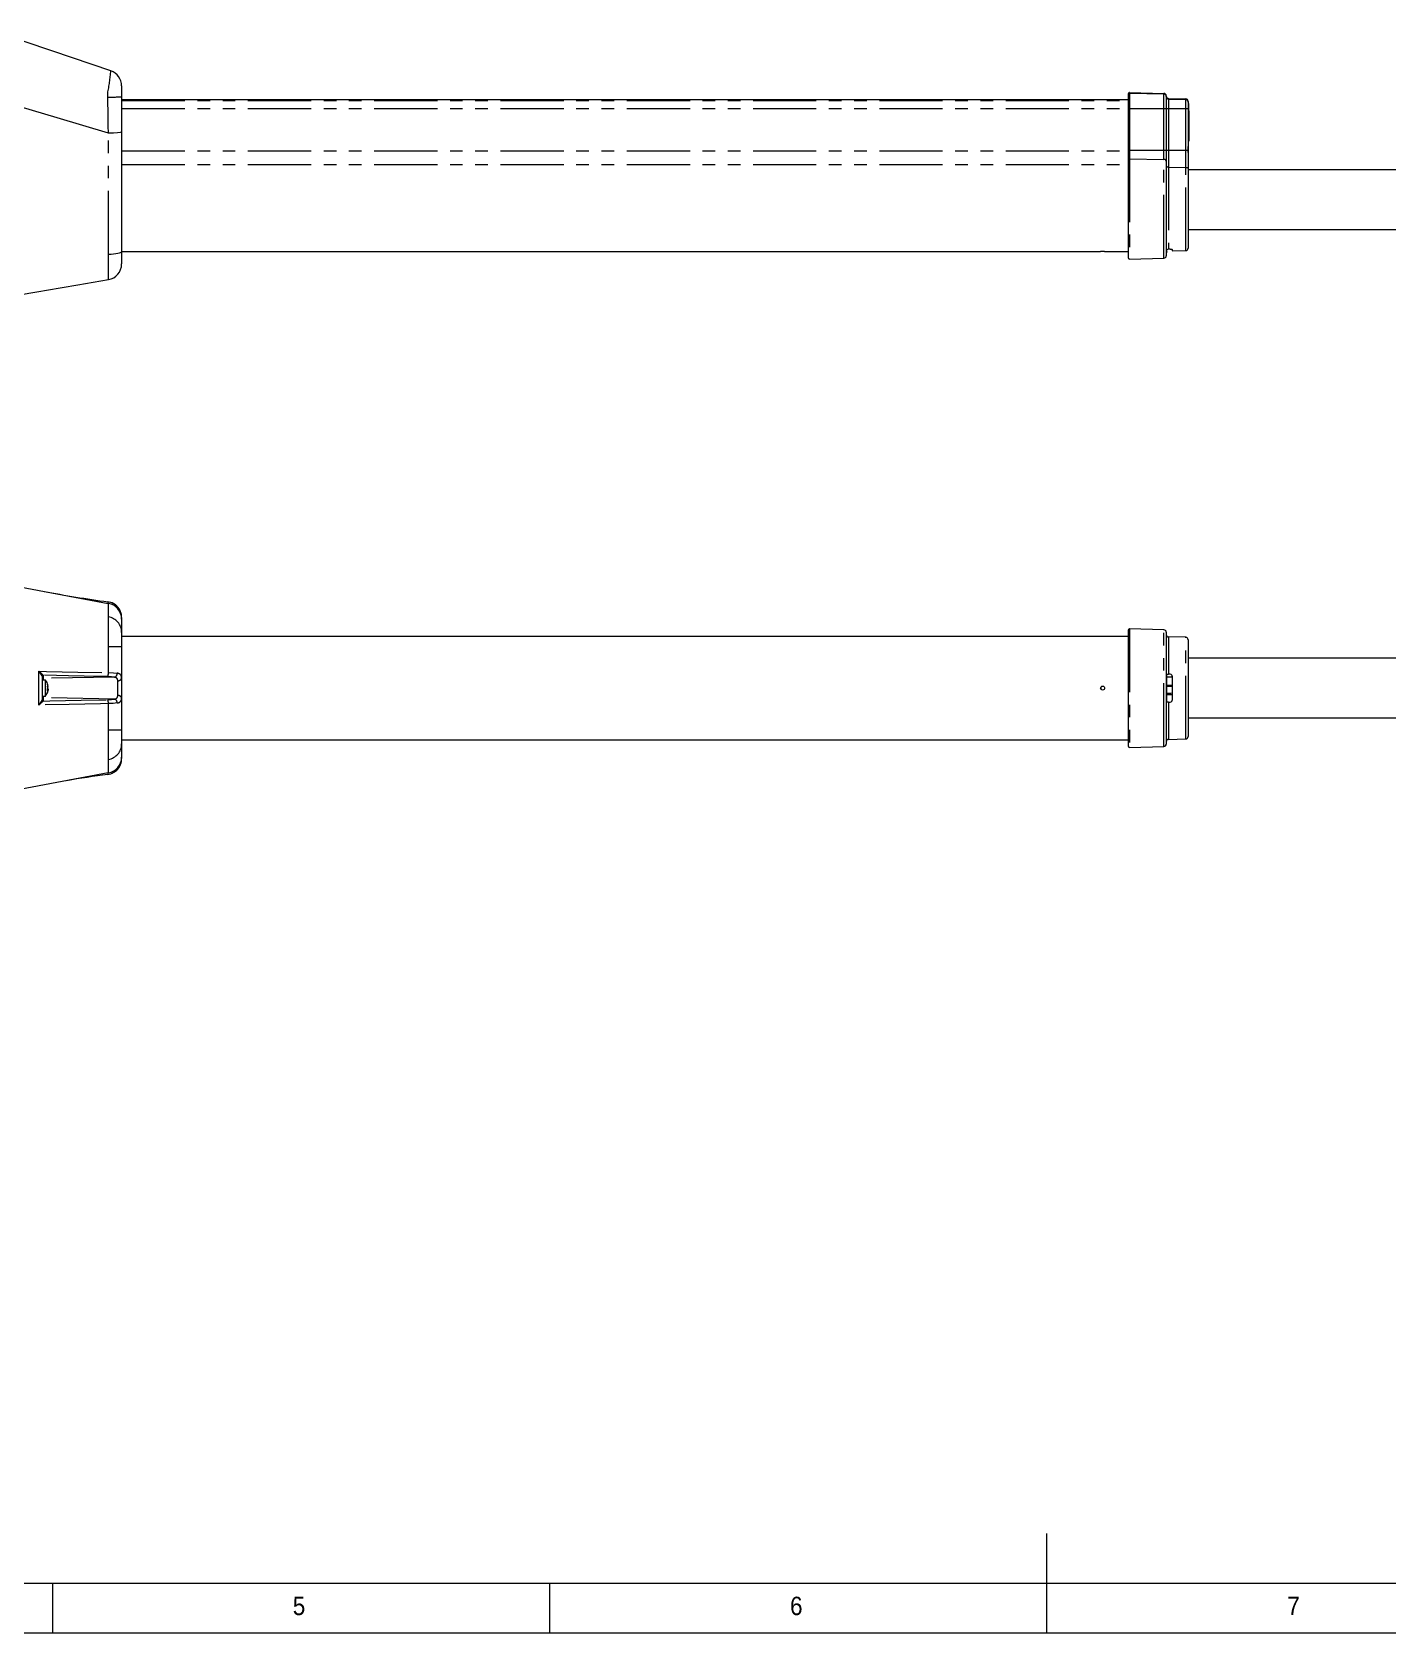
# Model space of a CAD drawing. Header units: millimetres. Extents: x 2 to 603, y 5 to 415.
# Drawn here: x 194.9 to 331.3, y 5 to 165.9 of the extents above; entities that cross this region are included whole.
import ezdxf

# ---------------------------------------------------------------- set-up
doc = ezdxf.new("R2010")
doc.units = ezdxf.units.MM
doc.linetypes.add('SLD-Durchgehend', pattern=[0])
doc.linetypes.add('SLD-Phantom', pattern=[12.7, 6.35, -1.27, 1.27, -1.27, 1.27, -1.27])
doc.styles.add('SLDTEXTSTYLE0', font='GOTHIC.TTF', dxfattribs={"width": 0.913})

msp = doc.modelspace()

# ---------------------------------------------------------------- linework, layer by layer
at = {"color": 7, "linetype": 'SLD-Durchgehend', "lineweight": 15}
for p, q in [((203.9585, 160.5182), (203.9585, 159.4295)), ((203.9585, 159.4295), (203.9585, 155.8989)), ((305.1985, 159.6957), (305.1985, 159.7596)), ((305.1985, 158.2418), (305.1985, 159.6957)), ((305.3011, 159.8596), (308.7647, 159.7688)), ((308.9985, 159.5288), (308.9985, 159.4651)), ((308.9985, 159.4651), (308.9985, 158.2418)), ((305.1985, 159.1253), (203.9585, 159.1253)), ((305.1985, 154.0458), (305.1985, 158.2418)), ((308.9985, 158.2418), (308.9985, 154.0458)), ((309.2322, 159.2564), (310.955, 159.2113)), ((311.1985, 158.9613), (311.1985, 158.898)), ((311.1985, 158.898), (311.1985, 158.2418)), ((311.2585, 158.7641), (311.1985, 158.7641)), ((311.2585, 158.5851), (311.1985, 158.5851)), ((311.2585, 158.319), (311.1985, 158.319)), ((311.1985, 158.2418), (311.1985, 154.4356)), ((311.2585, 158.0569), (311.1985, 158.0569)), ((311.2585, 158.0158), (311.1985, 158.0158)), ((311.2585, 157.8758), (311.1985, 157.8758)), ((311.2585, 157.8368), (311.1985, 157.8368)), ((311.2585, 158.6201), (311.2585, 158.7641)), ((311.2585, 158.319), (311.2585, 158.5851)), ((311.2585, 158.0569), (311.2585, 158.319)), ((311.2585, 158.0158), (311.2585, 158.0219)), ((311.2585, 158.0158), (311.2585, 157.8758)), ((311.2585, 157.8368), (311.2585, 157.3484)), ((311.2585, 157.3484), (311.1985, 157.3484)), ((311.2585, 157.3484), (311.2585, 155.9433)), ((202.6208, 155.7982), (202.6249, 155.7976)), ((203.9585, 155.8989), (203.9585, 143.8454)), ((311.2585, 155.9433), (311.1985, 155.9433)), ((311.2585, 155.4548), (311.1985, 155.4548)), ((311.2585, 155.4158), (311.1985, 155.4158)), ((311.2585, 155.2758), (311.1985, 155.2758)), ((311.2585, 154.9458), (311.1985, 154.9458)), ((311.2585, 155.9433), (311.2585, 155.4548)), ((311.2585, 155.4548), (311.2585, 155.4158)), ((311.2585, 155.4158), (311.2585, 155.2758)), ((311.2585, 155.2758), (311.2585, 154.9458)), ((305.1985, 153.1151), (305.1985, 154.0458)), ((305.1985, 143.2114), (305.1985, 153.1151)), ((308.9985, 154.0458), (308.9985, 152.9556)), ((308.9985, 152.9556), (308.9985, 143.442)), ((311.1985, 153.8386), (311.1856, 154.0458)), ((311.1985, 154.4356), (311.1985, 153.8386)), ((311.1985, 153.8386), (311.1985, 152.1709)), ((311.1985, 152.1709), (311.1985, 144.2094)), ((421.9585, 152.0658), (311.1985, 152.0658)), ((311.1985, 146.0658), (421.9585, 146.0658)), ((203.9585, 143.8658), (302.4009, 143.8658)), ((203.9585, 143.8454), (203.9585, 142.6178)), ((302.7985, 143.8658), (305.1985, 143.8658)), ((309.0608, 143.8358), (309.0608, 144.0267)), ((309.3985, 144.1127), (309.2322, 144.1082)), ((309.5985, 144.0659), (309.5985, 143.9239)), ((309.5985, 143.9239), (310.955, 143.9594)), ((305.3011, 143.1114), (308.7647, 143.2021)), ((190.9585, 139.0658), (195.6252, 139.8556)), ((202.565, 108.6587), (202.5602, 108.6627)), ((202.6208, 108.4986), (202.6249, 108.4979)), ((203.9585, 107.0704), (203.9585, 106.9235)), ((203.9585, 106.9235), (203.9585, 105.5862)), ((203.9585, 105.5862), (203.9585, 104.1578)), ((305.1985, 105.1796), (203.9585, 105.1796)), ((305.1985, 94.1251), (305.1985, 105.834)), ((308.7647, 105.8433), (305.3011, 105.934)), ((308.9985, 105.6034), (308.9985, 94.3558)), ((310.955, 105.0859), (309.2322, 105.1311)), ((311.1985, 104.836), (311.1985, 95.1231)), ((203.9585, 104.1578), (203.9585, 100.9906)), ((425.5085, 102.9796), (311.1985, 102.9796)), ((195.9585, 101.1727), (195.9585, 98.7864)), ((196.3032, 100.7796), (195.9585, 100.7796)), ((196.3032, 99.1796), (196.3032, 100.7796)), ((196.4564, 100.1826), (196.561, 100.1007)), ((196.561, 100.0111), (196.4564, 100.1826)), ((196.4564, 99.4684), (196.561, 99.8051)), ((196.4968, 100.34), (196.4968, 100.4271)), ((196.4968, 99.9062), (196.5607, 100.0077)), ((196.5607, 99.8057), (196.4968, 99.7042)), ((196.5354, 99.859), (196.5003, 99.859)), ((196.5354, 99.8078), (196.5017, 99.8078)), ((196.561, 99.948), (196.5067, 99.859)), ((196.5354, 100.1001), (196.561, 100.1007)), ((196.5354, 99.9494), (196.5607, 99.9515)), ((196.561, 99.948), (196.5354, 99.9494)), ((196.5607, 99.8542), (196.5354, 99.859)), ((196.5354, 99.859), (196.561, 99.8584)), ((196.5607, 99.8057), (196.5354, 99.8078)), ((196.5384, 99.9869), (196.5607, 99.9515)), ((196.5442, 100.189), (196.5607, 100.1921)), ((196.5444, 100.1881), (196.561, 100.1896)), ((196.5502, 100.1886), (196.561, 100.154)), ((196.552, 100.1531), (196.561, 100.154)), ((196.5521, 100.1528), (196.5607, 100.1535)), ((196.5607, 100.1921), (196.561, 100.1896)), ((196.561, 100.154), (196.5607, 100.1535)), ((196.561, 100.1007), (196.5607, 100.105)), ((196.5607, 100.0077), (196.561, 100.0111)), ((196.5607, 99.9515), (196.561, 99.948)), ((196.561, 99.8584), (196.5607, 99.8542)), ((196.561, 99.8051), (196.5607, 99.8057)), ((203.9585, 100.9906), (203.9585, 98.9685)), ((309.0608, 101.3796), (309.2322, 101.3796)), ((309.0608, 98.5796), (309.0608, 101.3796)), ((309.3985, 101.3796), (309.2322, 101.3796)), ((309.5985, 101.1796), (309.5985, 98.7796)), ((195.958, 98.7808), (195.9585, 98.7864)), ((195.9585, 99.1796), (196.3032, 99.1796)), ((196.5364, 99.6987), (196.4564, 99.4684)), ((203.9585, 98.9685), (203.9585, 95.8012)), ((309.2322, 98.5796), (309.0608, 98.5796)), ((309.2322, 98.5796), (309.3985, 98.5796)), ((311.1985, 96.9796), (425.5085, 96.9796)), ((203.9585, 95.8012), (203.9585, 94.3729)), ((203.9585, 94.7796), (305.1985, 94.7796)), ((203.9585, 94.3729), (203.9585, 93.0357)), ((305.3011, 94.0251), (308.7647, 94.1158)), ((309.2322, 94.8281), (310.955, 94.8732)), ((203.9585, 93.0357), (203.9585, 92.8888)), ((202.5602, 91.2965), (202.5648, 91.3002)), ((202.6249, 91.4612), (202.6208, 91.4605))]:
    msp.add_line(p, q, dxfattribs=at)
at = {"color": 7, "linetype": 'SLD-Phantom', "lineweight": 0}
for p, q in [((305.3011, 159.8596), (305.3011, 159.7957)), ((305.3011, 159.7957), (305.3011, 158.2418)), ((305.3011, 159.7957), (308.7647, 159.705)), ((308.7647, 159.705), (308.7647, 159.7688)), ((308.7647, 158.2418), (308.7647, 159.705)), ((203.9585, 159.1249), (305.1985, 159.1249)), ((203.9585, 159.0611), (305.1985, 159.0611)), ((203.9585, 158.2614), (305.1985, 158.2614)), ((305.3011, 158.2418), (305.1985, 158.2418)), ((305.3011, 158.2418), (305.3011, 154.0458)), ((305.3011, 158.2418), (308.7647, 158.2418)), ((308.7647, 154.0458), (308.7647, 158.2418)), ((308.7647, 158.2418), (308.9985, 158.2418)), ((308.9985, 158.2418), (309.2322, 158.2418)), ((309.2322, 159.2564), (309.2322, 159.1929)), ((309.2322, 159.1929), (309.2322, 158.2418)), ((309.2322, 159.1929), (310.955, 159.1478)), ((309.2322, 158.2418), (309.2322, 154.0458)), ((309.2322, 158.2418), (310.955, 158.2418)), ((310.955, 159.1478), (310.955, 159.2113)), ((310.955, 158.2418), (310.955, 159.1478)), ((310.955, 154.0458), (310.955, 158.2418)), ((310.955, 158.2418), (311.1985, 158.2418)), ((203.9585, 153.993), (305.1985, 153.993)), ((305.3011, 154.0458), (305.1985, 154.0458)), ((305.3011, 154.0458), (305.3011, 153.1843)), ((305.3011, 154.0458), (308.7647, 154.0458)), ((305.3011, 153.1843), (305.3011, 143.1114)), ((305.3011, 153.1843), (308.7647, 153.1215)), ((308.7647, 153.1215), (308.7647, 154.0458)), ((308.7647, 154.0458), (308.9985, 154.0458)), ((308.7647, 143.2021), (308.7647, 153.1215)), ((308.9985, 154.0458), (309.2322, 154.0458)), ((309.2322, 154.0458), (309.2322, 152.3595)), ((309.2322, 154.0458), (310.955, 154.0458)), ((310.955, 152.3307), (310.955, 154.0458)), ((310.955, 154.0458), (311.1856, 154.0458)), ((203.9585, 152.6244), (305.1985, 152.6244)), ((309.2322, 152.3595), (309.2322, 144.1082)), ((309.2322, 152.3595), (310.955, 152.3307)), ((310.955, 143.9594), (310.955, 152.3307)), ((202.6254, 141.0402), (202.6254, 141.0402)), ((202.568, 108.6563), (202.565, 108.6587)), ((305.3011, 105.934), (305.3011, 94.0251)), ((308.7647, 94.1158), (308.7647, 105.8433)), ((309.2322, 105.1311), (309.2322, 101.3796)), ((310.955, 94.8732), (310.955, 105.0859)), ((202.6254, 101.5385), (202.6254, 104.1579)), ((195.6252, 98.2831), (195.6252, 101.676)), ((195.9585, 101.1727), (195.958, 101.1783)), ((196.0561, 101.2759), (196.0567, 101.2704)), ((196.0567, 101.2704), (196.0567, 100.9575)), ((203.2402, 101.08), (196.0567, 100.9575)), ((196.0567, 100.9575), (196.0567, 100.7796)), ((203.5654, 99.2324), (203.5654, 100.7268)), ((302.4285, 100.0816), (302.4285, 99.8738)), ((196.0567, 98.6888), (196.0561, 98.6832)), ((196.0567, 99.1796), (196.0567, 99.0016)), ((203.2402, 98.8792), (196.0567, 99.0016)), ((196.0567, 99.0016), (196.0567, 98.6888)), ((202.6254, 95.8011), (202.6254, 98.4206)), ((309.2322, 98.5796), (309.2322, 94.8281)), ((202.5648, 91.3002), (202.568, 91.3029))]:
    msp.add_line(p, q, dxfattribs=at)
at = {"color": 7, "linetype": 'SLD-Durchgehend', "lineweight": 0}
for p, q in [((297, 5), (297, 15)), ((10, 10), (584.0035, 10)), ((197, 10), (197, 5)), ((247, 5), (247, 10)), ((5, 5), (589, 5))]:
    msp.add_line(p, q, dxfattribs=at)
at = {"color": 7, "linetype": 'SLD-Durchgehend', "lineweight": 15, "flags": 128}
for points in [[(202.8714, 162.0337), (197.04, 164.0075), (191.3492, 165.9336)], [(202.8714, 162.0337), (202.8714, 162.0337)], [(191.2232, 159.1871), (197.4585, 157.3331), (202.6208, 155.7982)], [(202.6249, 155.7976), (203.1321, 155.8089), (203.5521, 155.8305), (203.8375, 155.8597), (203.958, 155.8964), (203.9585, 155.8989)], [(302.7985, 143.8658), (302.7872, 143.8662), (302.7547, 143.8673), (302.7045, 143.8686), (302.6424, 143.8695), (302.5754, 143.8696), (302.511, 143.8689), (302.4564, 143.8677), (302.4178, 143.8665), (302.3996, 143.8659), (302.4009, 143.8659)], [(309.3985, 144.1127), (309.4626, 144.1115), (309.5197, 144.1046), (309.5643, 144.0932), (309.5918, 144.0783), (309.5985, 144.0659)], [(195.6252, 139.8556), (196.4138, 139.989), (199.5684, 140.5229), (202.6254, 141.0402)], [(195.6252, 139.8556), (195.6252, 139.8556)], [(191.2232, 110.6301), (197.4585, 109.464), (202.6208, 108.4986)], [(196.5607, 99.8542), (196.5555, 99.8242), (196.5521, 99.8064)], [(202.6208, 91.4605), (197.4585, 90.4951), (191.2232, 89.3291)]]:
    msp.add_lwpolyline(points, dxfattribs=at)
at = {"color": 7, "linetype": 'SLD-Phantom', "lineweight": 0, "flags": 128}
for points in [[(202.568, 159.3976), (202.5585, 159.7792), (202.5585, 159.7792)], [(202.6254, 143.606), (202.6254, 144.3309), (202.6242, 149.4825), (202.6208, 155.7982), (202.6208, 155.7982)], [(308.9985, 152.5129), (309.0029, 152.4835), (309.0161, 152.4551), (309.0376, 152.4289), (309.0665, 152.4058), (309.1019, 152.3867), (309.1423, 152.3723), (309.1863, 152.3631), (309.2322, 152.3595)], [(310.955, 152.3307), (311.0028, 152.3269), (311.0487, 152.3173), (311.0907, 152.3023), (311.1275, 152.2824), (311.1577, 152.2584), (311.1801, 152.2311), (311.1938, 152.2016), (311.1985, 152.1709)], [(202.6254, 141.0402), (202.6254, 141.0458), (202.6252, 141.1199), (202.6252, 141.2768), (202.6253, 141.5132), (202.6254, 141.8216), (202.6254, 142.1995), (202.6253, 142.6314), (202.6254, 143.1048), (202.6254, 143.606)], [(202.6254, 143.606), (202.8966, 143.6167), (203.1513, 143.6345), (203.3816, 143.6587), (203.5806, 143.6887), (203.742, 143.7235), (203.861, 143.762), (203.9339, 143.803), (203.9585, 143.8454)], [(202.6254, 104.1579), (202.6254, 104.3434), (202.6252, 104.8462), (202.6252, 105.3297), (202.6253, 105.7805), (202.6254, 106.1856), (202.6254, 106.537), (202.6253, 106.8195), (202.6254, 107.0239), (202.6254, 107.1455)], [(202.6254, 104.1579), (202.8966, 104.1579), (203.1513, 104.1579), (203.3816, 104.1579), (203.5806, 104.1579), (203.742, 104.1579), (203.861, 104.1578), (203.9339, 104.1578), (203.9585, 104.1578)], [(195.6252, 101.676), (196.4138, 101.6605), (199.5684, 101.5986), (202.6254, 101.5385)], [(202.6254, 101.5385), (203.125, 101.5165), (203.5248, 101.4704)], [(202.5657, 101.1481), (201.777, 101.1636), (198.6225, 101.2255), (196.0561, 101.2759)], [(203.2402, 101.08), (202.9404, 101.126), (202.5657, 101.1481)], [(202.6254, 98.4206), (201.8368, 98.4051), (198.6823, 98.3432), (195.6252, 98.2831)], [(196.0561, 98.6832), (196.7471, 98.6968), (199.9016, 98.7587), (202.5657, 98.8111)], [(202.5657, 98.8111), (202.9243, 98.8315), (203.2402, 98.8792)], [(203.5248, 98.4887), (203.1036, 98.4411), (202.6254, 98.4206)], [(202.6254, 92.8136), (202.6254, 92.849), (202.6254, 92.9991), (202.6254, 93.2275), (202.6254, 93.5301), (202.6254, 93.897), (202.6253, 94.3221), (202.6251, 94.7897), (202.6253, 95.288), (202.6254, 95.8011)], [(202.6254, 95.8011), (202.8966, 95.8011), (203.1513, 95.8011), (203.3816, 95.8011), (203.5806, 95.8011), (203.742, 95.8011), (203.861, 95.8012), (203.9339, 95.8012), (203.9585, 95.8012)]]:
    msp.add_lwpolyline(points, dxfattribs=at)
at = {"color": 7, "linetype": 'SLD-Durchgehend', "lineweight": 15}
msp.add_circle((302.5985, 99.9796), 0.2, dxfattribs=at)
at = {"color": 7, "linetype": 'SLD-Phantom', "lineweight": 0}
for centre, radius, start, end in [((182.5573, 163.7045), 20.3827, 348.89673, 355.298243), ((202.886, 175.825), 16.4305, 268.890854, 273.742347), ((-58.8019, 153.4674), 261.4372, 0.510673, 1.299744), ((305.2985, 159.6957), 0.1, 88.492976, 179.988802), ((308.7585, 159.4651), 0.24, 0.012218, 88.50841), ((309.2384, 159.4328), 0.2399, 180.006364, 268.514264), ((310.9485, 158.898), 0.2499, 0.007674, 88.510482), ((305.2862, 153.0956), 0.0899, 80.483756, 167.460351), ((308.7917, 152.9119), 0.2113, 11.926294, 97.324484), ((202.3403, 108.4851), 0.2849, 2.576368, 36.931973), ((202.3587, 107.0703), 1.5998, 0.004707, 82.481612), ((150.7609, 107.6429), 51.8669, 359.450606, 0.945391), ((202.3715, 105.579), 1.587, 0.26218, 80.791311), ((193.6573, 99.1246), 3.2222, 41.88668, 52.356573), ((193.219, 99.7072), 3.109, 28.239904, 39.290369), ((201.6515, 101.4878), 0.9752, 339.613565, 2.982421), ((203.0966, 101.4836), 0.4284, 289.58799, 358.23582), ((203.5119, 101.0228), 0.4478, 355.871879, 88.342732), ((196.0579, 101.1759), 0.1, 91.064482, 178.6338), ((196.0572, 101.1716), 0.0988, 90.304993, 179.321991), ((196.0572, 100.8588), 0.0988, 90.304993, 179.321991), ((203.2359, 100.7496), 0.3304, 356.03607, 89.249757), ((203.6173, 101.0742), 0.3513, 261.515621, 346.226847), ((193.5303, 100.0438), 2.7366, 319.954794, 332.514933), ((193.3442, 101.1717), 3.6807, 308.296972, 317.459775), ((196.0579, 98.7832), 0.1, 181.3662, 268.935518), ((196.0572, 99.1004), 0.0988, 180.678009, 269.695007), ((196.0572, 98.7876), 0.0988, 180.678009, 269.695007), ((201.6515, 98.4713), 0.9752, 357.017579, 20.386435), ((203.2337, 99.2115), 0.3324, 271.118375, 3.595797), ((203.0966, 98.4755), 0.4284, 1.76418, 70.41201), ((203.5101, 98.9379), 0.4494, 271.87014, 3.915249), ((203.6173, 98.8849), 0.3513, 13.773153, 98.484379), ((202.3715, 94.3802), 1.587, 279.208762, 359.737855), ((202.3587, 92.8889), 1.5998, 277.518268, 359.995291), ((150.7592, 92.3163), 51.8687, 359.054644, 0.549352), ((202.3403, 91.474), 0.2849, 323.065084, 357.425009)]:
    msp.add_arc(centre, radius, start, end, dxfattribs=at)
at = {"color": 7, "linetype": 'SLD-Durchgehend', "lineweight": 15}
for centre, radius, start, end in [((202.3585, 160.5182), 1.6, 0, 71.301096), ((308.292, 154.3361), 2.9081, 354.270091, 1.961118), ((308.7585, 143.442), 0.24, 271.5, 0), ((309.2385, 143.6744), 0.24, 137.737536, 180), ((309.2397, 143.8715), 0.2368, 91.82787, 139.067511), ((310.9485, 144.2094), 0.25, 271.5, 0), ((202.3585, 142.6178), 1.6, 279.605217, 0), ((305.2985, 143.2114), 0.1, 180, 271.5), ((216.4321, 213.5506), 105.804, 258.951481, 262.468965), ((202.3576, 107.0692), 1.6064, 82.01405, 82.783057), ((202.3586, 107.0757), 1.5999, 0.216371, 82.01625), ((202.3612, 106.9226), 1.5972, 0.032583, 80.498438), ((305.2985, 105.834), 0.1, 88.5, 180), ((308.7585, 105.6034), 0.24, 0, 88.5), ((309.2385, 105.371), 0.24, 180, 268.5), ((310.9485, 104.836), 0.25, 0, 88.5), ((195.5275, 100.1012), 1.0265, 8.76249, 40.832257), ((195.4635, 100.0201), 1.1106, 8.911511, 21.501231), ((195.4635, 99.9329), 1.1106, 8.911512, 21.50123), ((195.4701, 99.8052), 1.0317, 354.381827, 5.618173), ((309.3984, 101.1795), 0.2, 0.00666, 89.996008), ((195.4955, 99.8786), 1.0623, 319.160367, 350.428517), ((195.466, 99.9384), 1.108, 347.618975, 351.102809), ((309.3985, 98.7796), 0.2, 269.999204, 359.998128), ((310.9485, 95.1231), 0.25, 271.5, 0), ((305.2985, 94.1251), 0.1, 180, 271.5), ((308.7585, 94.3558), 0.24, 271.5, 0), ((309.2385, 94.5882), 0.24, 91.5, 180), ((202.3586, 92.8834), 1.5999, 278.158782, 359.851324), ((202.361, 93.0368), 1.5975, 279.50972, 359.959259), ((214.4986, -2.0094), 94.0687, 97.288307, 99.839941), ((202.359, 92.8801), 1.5965, 277.228652, 278.16178)]:
    msp.add_arc(centre, radius, start, end, dxfattribs=at)
for centre, major_axis, ratio, start_param, end_param in [((305.2985, 159.7596), (0, -0.1), 0.99965732, 3.11541271, 4.71238898), ((308.7585, 159.5288), (0, 0.2401), 0.99965732, 4.71238898, 6.25700537), ((309.2385, 159.4964), (0, 0.2401), 0.99965732, 1.57079633, 3.11541271), ((310.9485, 158.9613), (0, -0.2501), 0.99965732, 1.57079633, 3.11541271), ((-252.4611, 91.1172), (677.435, 11.817), 0.00041495, 0.59224091, 0.59366107), ((-252.4611, 108.523), (677.435, -11.3918), 0.00309489, 0.59230019, 0.59372035), ((255.5926, 99.9796), (231.4514, -3.8922), 0.00467877, 1.33536837, 1.33775644), ((255.5926, 99.9796), (231.4514, 3.7858), 0.00609408, 4.94540787, 4.94779593), ((-252.4611, 91.6698), (677.435, 11.0804), 0.00403108, 5.68945107, 5.69087123)]:
    msp.add_ellipse(centre, major_axis=major_axis, ratio=ratio, start_param=start_param, end_param=end_param, dxfattribs=at)

# ---------------------------------------------------------------- texts
at = {"color": 7, "linetype": 'Continuous', "lineweight": 0, "char_height": 1.8521, "attachment_point": 1, "style": 'SLDTEXTSTYLE0'}
for s, insert in [('5', (221.1667, 8.6463)), ('6', (271.1667, 8.6463)), ('7', (321.1667, 8.6463))]:
    msp.add_mtext(s, dxfattribs=dict(at, insert=insert))

doc.saveas('drawing.dxf')
